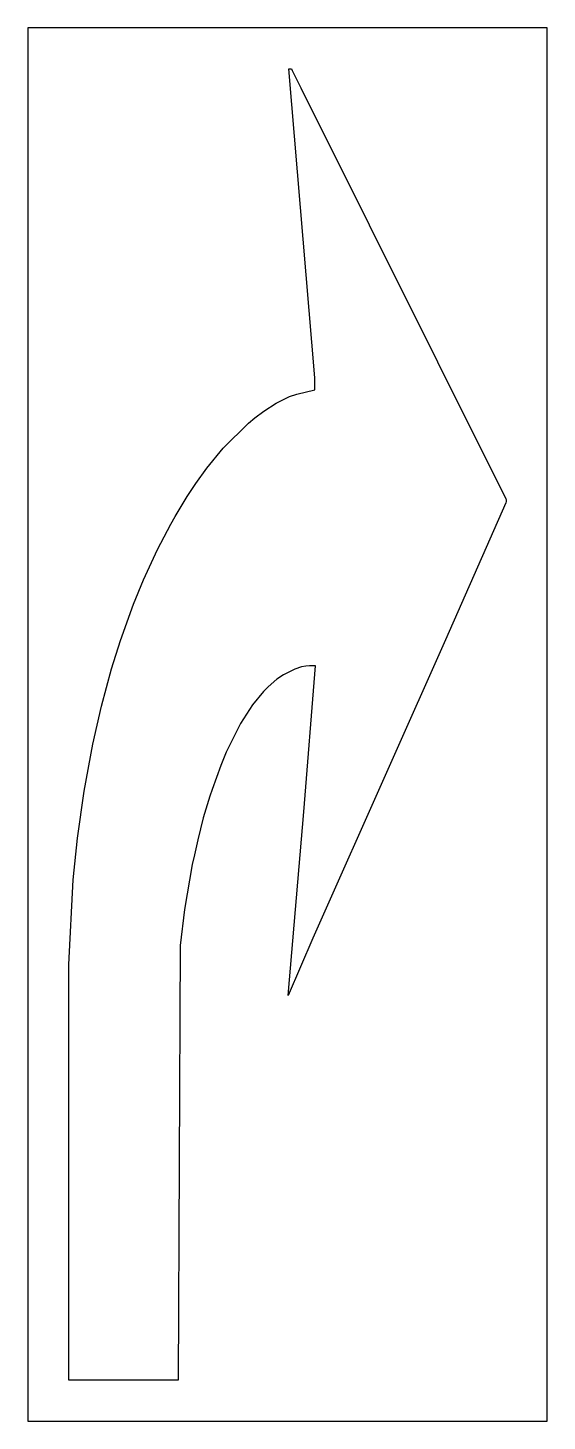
# Model space of a CAD drawing. Header units: inches. Extents: x 0 to 38, y 0 to 102.
import ezdxf

# ---------------------------------------------------------------- set-up
doc = ezdxf.new("R2010")
doc.units = ezdxf.units.IN
doc.header["$MEASUREMENT"] = 0
doc.layers.add('CUT', color=1, linetype='Continuous')

msp = doc.modelspace()

# ---------------------------------------------------------------- linework, layer by layer
at = {"layer": 'CUT'}
for points in [[(0, 0), (38, 0), (38, 102), (0, 102)], [(19.34, 98.87), (19.72, 98.09), (19.97, 97.61), (34.99, 67.52), (35, 67.46), (35, 67.32), (34.99, 67.24), (30.56, 57.2), (26.54, 48.15), (20.85, 35.35), (19.05, 31.17), (20.19, 44.61), (21.06, 55.29), (20.61, 55.29), (20.35, 55.27), (20.02, 55.21), (19.53, 55.04), (18.71, 54.63), (18.23, 54.31), (17.58, 53.75), (17.25, 53.42), (16.45, 52.45), (15.56, 51.07), (14.52, 48.97), (14.12, 48.01), (13.48, 46.24), (13.32, 45.76), (12.84, 44.16), (12.44, 42.55), (12.19, 41.47), (12.03, 40.75), (11.47, 37.46), (11.15, 34.81), (10.99, 3), (3, 3), (3, 33.44), (3.32, 39.63), (3.64, 42.67), (4.12, 46.12), (4.76, 49.57), (5.39, 52.34), (6.13, 55.07), (6.77, 57.15), (7.73, 59.8), (8.46, 61.58), (9.49, 63.82), (10.45, 65.67), (10.77, 66.23), (11.66, 67.69), (12.3, 68.65), (13.1, 69.77), (14.29, 71.22), (16.15, 73.07), (16.61, 73.45), (17.27, 73.95), (18.17, 74.52), (19.14, 75.01), (19.68, 75.19), (21.01, 75.5), (21.01, 76.37), (19.09, 98.99), (19.29, 99)]]:
    msp.add_lwpolyline(points, close=True, dxfattribs=at)

doc.saveas('drawing.dxf')
